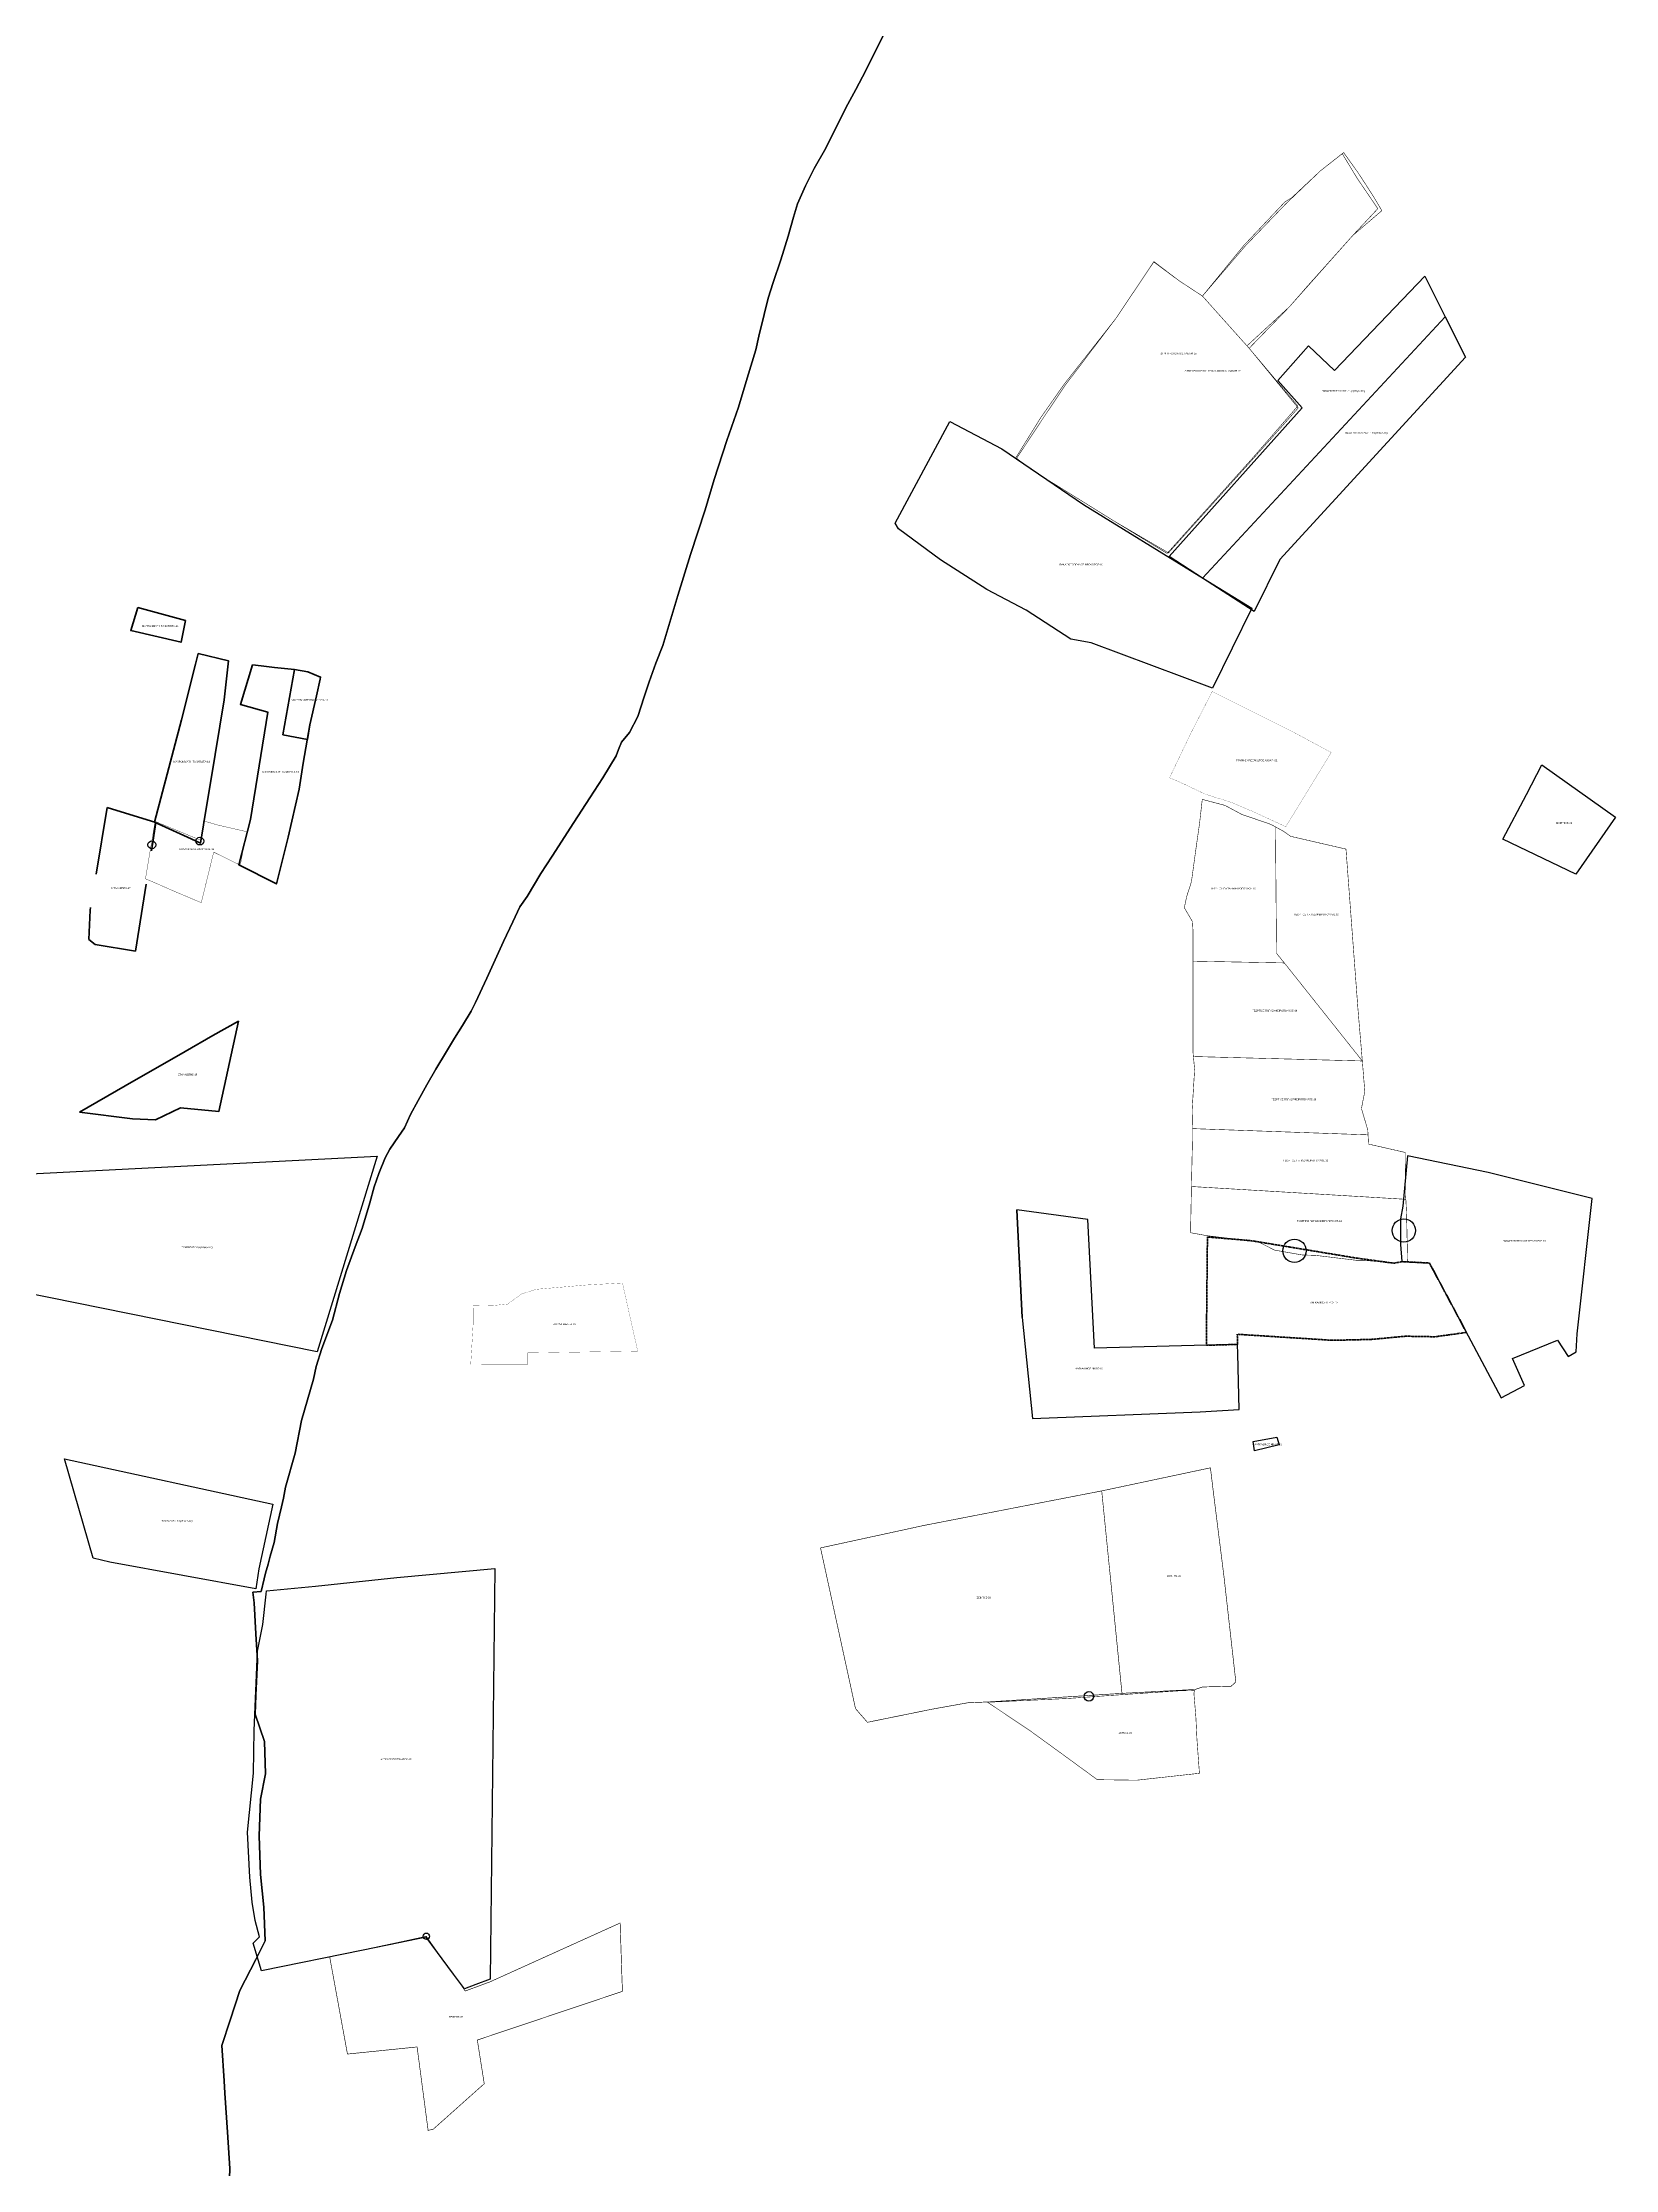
# Model space of a CAD drawing. Header units: metres. Extents: x 245125 to 394351, y 270578 to 4233311.
# Drawn here: x 266837 to 267722, y 4191525 to 4192723 of the extents above; entities that cross this region are included whole.
import ezdxf
from ezdxf.lldxf.tags import DXFTag

# ---------------------------------------------------------------- set-up
doc = ezdxf.new("R2010")
doc.units = ezdxf.units.M
doc.linetypes.add('DASHED2', pattern=[9.525, 6.35, -3.175])
doc.linetypes.add('t-orio', pattern=[0.79, 0.5, -0.12, 0.05, -0.12])
for name, color, linetype in [('ASTOTA', 7, 'Continuous'), ('topo2010', 207, 'Continuous'), ('topo2011', 23, 'Continuous'), ('topo2014', 230, 'Continuous'), ('topo2015', 137, 'Continuous'), ('topo2017', 2, 'Continuous'), ('topo2019', 6, 'Continuous'), ('topo2020', 3, 'Continuous'), ('topo2021', 4, 'Continuous'), ('topo2022', 30, 'Continuous'), ('topo2026', 192, 'Continuous')]:
    doc.layers.add(name, color=color, linetype=linetype)
doc.styles.get("Standard").update_dxf_attribs({"font": 'arial.ttf'})
tags = doc.linetypes.add('HIDDEN', pattern=[0.375, 0.25, -0.125]).pattern_tags.tags
tags[6:7] = [DXFTag(74, 4), DXFTag(75, 0), DXFTag(340, '0'), DXFTag(46, 1.0), DXFTag(50, 0.0), DXFTag(44, 0.0), DXFTag(45, 0.0)]
tags[4:5] = [DXFTag(74, 4), DXFTag(75, 0), DXFTag(340, '0'), DXFTag(46, 1.0), DXFTag(50, 0.0), DXFTag(44, 0.0), DXFTag(45, 0.0)]

msp = doc.modelspace()

# ---------------------------------------------------------------- linework, layer by layer
at = {"color": 23}
msp.add_line((267614.7, 4192591.2), (267626.1, 4192568.3), dxfattribs=at)
at = {"layer": 'ASTOTA', "color": 253, "linetype": 'HIDDEN', "ltscale": 300}
for points in [[(267311.9, 4192730.5), (267298.1, 4192703.3), (267294.4, 4192696.3), (267289.8, 4192688), (267284.1, 4192676.6), (267277.5, 4192663.2), (267271, 4192651.8), (267266.1, 4192642), (267261.5, 4192631.9), (267259.3, 4192624.3), (267256.3, 4192613.6), (267252.2, 4192600.3), (267247.9, 4192587.5), (267245.1, 4192578.7), (267242.7, 4192569.6), (267239.8, 4192557.3), (267238.1, 4192549.7), (267233.2, 4192533.6), (267228.3, 4192517.3), (267221.7, 4192498.5), (267214.6, 4192476.7), (267209.6, 4192459.6), (267201.4, 4192434.3), (267194.2, 4192411.3), (267185.7, 4192383.2), (267181.7, 4192373.2), (267178, 4192362.6), (267175.2, 4192354.3), (267171.6, 4192343.2), (267166.9, 4192334.2), (267162.5, 4192328.7), (267160.8, 4192324.5), (267159.5, 4192321.1), (267152, 4192308.7), (267144.7, 4192297.3), (267135.7, 4192283.5), (267123.5, 4192264.5), (267117.1, 4192254.7), (267109.3, 4192241.8), (267105.2, 4192235.9), (267101.3, 4192227.6), (267096.1, 4192216.5), (267091.3, 4192206.2), (267086.6, 4192195.9), (267080.2, 4192182.2), (267077.9, 4192177.3), (267072.9, 4192169.2), (267068.5, 4192162.1), (267063.9, 4192154.5), (267057.9, 4192144.6), (267052.9, 4192135.7), (267048, 4192126.9), (267043.7, 4192119.1), (267040.4, 4192111.6), (267036.9, 4192106.6), (267032, 4192099.5), (267029.4, 4192094.7), (267025.9, 4192085.9), (267023.2, 4192078.3), (267020.7, 4192069.4), (267016.5, 4192054.9), (267012.6, 4192044.5), (267007.7, 4192031.3), (267003.8, 4192018.3), (266999.7, 4192003.2), (266993.8, 4191987.2), (266990.6, 4191977.1), (266989.1, 4191970), (266982.4, 4191946.8), (266978.8, 4191928.3), (266973.3, 4191909.3), (266972.1, 4191903), (266971.1, 4191898.2), (266968.8, 4191888.7), (266966.9, 4191878.1), (266964.7, 4191870.3), (266963.5, 4191865.9), (266962.1, 4191860.7), (266961.3, 4191857.5), (266959.6, 4191850.5), (266955, 4191850), (266955.7, 4191844), (266956.7, 4191826.7), (266957.6, 4191811.5), (266956.7, 4191792.1), (266956.2, 4191781.3), (266958.8, 4191773.7), (266961.5, 4191766), (266962, 4191747.7), (266959.3, 4191733.6), (266958.5, 4191712.8), (266959.3, 4191691.1), (266961.2, 4191672.8), (266961.9, 4191653.7), (266956.6, 4191643.3), (266947.7, 4191625.8), (266942.2, 4191609.1), (266937.5, 4191594.8), (266938.7, 4191575), (266939.2, 4191568), (266940.6, 4191546.1), (266941.9, 4191525.5), (266941.6, 4191514.4)], [(266941.6, 4191514.4), (266941.9, 4191525.5), (266940.6, 4191546.1), (266939.2, 4191568), (266938.7, 4191575), (266937.5, 4191594.8), (266942.2, 4191609.1), (266947.7, 4191625.8), (266956.6, 4191643.3), (266961.9, 4191653.7), (266961.2, 4191672.8), (266959.3, 4191691.1), (266958.5, 4191712.8), (266959.3, 4191733.6), (266962, 4191747.7), (266961.5, 4191766), (266958.8, 4191773.7), (266956.2, 4191781.3), (266956.7, 4191792.1), (266957.6, 4191811.5), (266956.7, 4191826.7), (266955.7, 4191844), (266955, 4191850), (266959.6, 4191850.5), (266961.3, 4191857.5), (266962.1, 4191860.7), (266963.5, 4191865.9), (266964.7, 4191870.3), (266966.9, 4191878.1), (266968.8, 4191888.7), (266971.1, 4191898.2), (266972.1, 4191903), (266973.3, 4191909.3), (266978.8, 4191928.3), (266982.4, 4191946.8), (266989.1, 4191970), (266990.6, 4191977.1), (266993.8, 4191987.2), (266999.7, 4192003.2), (267003.8, 4192018.3), (267007.7, 4192031.3), (267012.6, 4192044.5), (267016.5, 4192054.9), (267020.7, 4192069.4), (267023.2, 4192078.3), (267025.9, 4192085.9), (267029.4, 4192094.7), (267032, 4192099.5), (267036.9, 4192106.6), (267040.4, 4192111.6), (267043.7, 4192119.1), (267048, 4192126.9), (267052.9, 4192135.7), (267057.9, 4192144.6), (267063.9, 4192154.5), (267068.5, 4192162.1), (267072.9, 4192169.2), (267077.9, 4192177.3), (267080.2, 4192182.2), (267086.6, 4192195.9), (267091.3, 4192206.2), (267096.1, 4192216.5), (267101.3, 4192227.6), (267105.2, 4192235.9), (267109.3, 4192241.8), (267117.1, 4192254.7), (267123.5, 4192264.5), (267135.7, 4192283.5), (267144.7, 4192297.3), (267152, 4192308.7), (267159.5, 4192321.1), (267160.8, 4192324.5), (267162.5, 4192328.7), (267166.9, 4192334.2), (267171.6, 4192343.2), (267175.2, 4192354.3), (267178, 4192362.6), (267181.7, 4192373.2), (267185.7, 4192383.2), (267194.2, 4192411.3), (267201.4, 4192434.3), (267209.6, 4192459.6), (267214.6, 4192476.7), (267221.7, 4192498.5), (267228.3, 4192517.3), (267233.2, 4192533.6), (267238.1, 4192549.7), (267239.8, 4192557.3), (267242.7, 4192569.6), (267245.1, 4192578.7), (267247.9, 4192587.5), (267252.2, 4192600.3), (267256.3, 4192613.6), (267259.3, 4192624.3), (267261.5, 4192631.9), (267266.1, 4192642), (267271, 4192651.8), (267277.5, 4192663.2), (267284.1, 4192676.6), (267289.8, 4192688), (267294.4, 4192696.3), (267298.1, 4192703.3), (267311.9, 4192730.5)], [(266941.6, 4191514.4), (266941.9, 4191525.5), (266940.6, 4191546.1), (266939.2, 4191568), (266938.7, 4191575), (266937.5, 4191594.8), (266942.2, 4191609.1), (266947.7, 4191625.8), (266956.6, 4191643.3), (266961.9, 4191653.7), (266961.2, 4191672.8), (266959.3, 4191691.1), (266958.5, 4191712.8), (266959.3, 4191733.6), (266962, 4191747.7), (266961.5, 4191766), (266958.8, 4191773.7), (266956.2, 4191781.3), (266956.7, 4191792.1), (266957.6, 4191811.5), (266956.7, 4191826.7), (266955.7, 4191844), (266955, 4191850), (266959.6, 4191850.5), (266961.3, 4191857.5), (266962.1, 4191860.7), (266963.5, 4191865.9), (266964.7, 4191870.3), (266966.9, 4191878.1), (266968.8, 4191888.7), (266971.1, 4191898.2), (266972.1, 4191903), (266973.3, 4191909.3), (266978.8, 4191928.3), (266982.4, 4191946.8), (266989.1, 4191970), (266990.6, 4191977.1), (266993.8, 4191987.2), (266999.7, 4192003.2), (267003.8, 4192018.3), (267007.7, 4192031.3), (267012.6, 4192044.5), (267016.5, 4192054.9), (267020.7, 4192069.4), (267023.2, 4192078.3), (267025.9, 4192085.9), (267029.4, 4192094.7), (267032, 4192099.5), (267036.9, 4192106.6), (267040.4, 4192111.6), (267043.7, 4192119.1), (267048, 4192126.9), (267052.9, 4192135.7), (267057.9, 4192144.6), (267063.9, 4192154.5), (267068.5, 4192162.1), (267072.9, 4192169.2), (267077.9, 4192177.3), (267080.2, 4192182.2), (267086.6, 4192195.9), (267091.3, 4192206.2), (267096.1, 4192216.5), (267101.3, 4192227.6), (267105.2, 4192235.9), (267109.3, 4192241.8), (267117.1, 4192254.7), (267123.5, 4192264.5), (267135.7, 4192283.5), (267144.7, 4192297.3), (267152, 4192308.7), (267159.5, 4192321.1), (267160.8, 4192324.5), (267162.5, 4192328.7), (267166.9, 4192334.2), (267171.6, 4192343.2), (267175.2, 4192354.3), (267178, 4192362.6), (267181.7, 4192373.2), (267185.7, 4192383.2), (267194.2, 4192411.3), (267201.4, 4192434.3), (267209.6, 4192459.6), (267214.6, 4192476.7), (267221.7, 4192498.5), (267228.3, 4192517.3), (267233.2, 4192533.6), (267238.1, 4192549.7), (267239.8, 4192557.3), (267242.7, 4192569.6), (267245.1, 4192578.7), (267247.9, 4192587.5), (267252.2, 4192600.3), (267256.3, 4192613.6), (267259.3, 4192624.3), (267261.5, 4192631.9), (267266.1, 4192642), (267271, 4192651.8), (267277.5, 4192663.2), (267284.1, 4192676.6), (267289.8, 4192688), (267294.4, 4192696.3), (267298.1, 4192703.3), (267311.9, 4192730.5)]]:
    msp.add_lwpolyline(points, dxfattribs=at)
at = {"layer": 'topo2010', "color": 207}
for p, q in [((266808.1, 4192084.5), (267024.9, 4192095.5)), ((267024.9, 4192095.5), (266991.2, 4191985.5)), ((266991.2, 4191985.5), (266825.3, 4192019))]:
    msp.add_line(p, q, dxfattribs=at)
at = {"layer": 'topo2011', "color": 23}
for p, q in [((267614.7, 4192591.2), (267563.8, 4192538)), ((267563.8, 4192538), (267614.7, 4192591.2)), ((267626.1, 4192568.3), (267489.5, 4192421.1)), ((267531.9, 4192532.3), (267549.2, 4192551.9)), ((267549.2, 4192551.9), (267563.8, 4192538)), ((267545.6, 4192516.9), (267531.9, 4192532.3)), ((267470.8, 4192433.2), (267545.6, 4192516.9)), ((267489.5, 4192421.1), (267470.8, 4192433.2)), ((266865.1, 4191869.3), (266848.9, 4191925.2)), ((266848.9, 4191925.2), (266966.1, 4191899.6)), ((266966.1, 4191899.6), (266958.3, 4191863.3)), ((266874.4, 4191866.9), (266865.1, 4191869.3)), ((266956.7, 4191851.9), (266874.4, 4191866.9)), ((266958.3, 4191863.3), (266956.7, 4191851.9))]:
    msp.add_line(p, q, dxfattribs=at)
msp.add_lwpolyline([(267489.5, 4192421.1), (267626.1, 4192568.3), (267637.5, 4192545.5), (267533.1, 4192431.5), (267518.6, 4192402.3), (267489.5, 4192421.1)], dxfattribs=at)
at = {"layer": 'topo2014', "color": 230, "lineweight": 40}
msp.add_lwpolyline([(266890.1, 4192404.6), (266886.2, 4192391.5), (266914.5, 4192385), (266917, 4192397.2), (266890.1, 4192404.6)], dxfattribs=at)
for points in [[(266924.1, 4192378.6), (266941.2, 4192374.6), (266938.8, 4192352.6), (266931.3, 4192306.9), (266929.1, 4192293.7), (266925.5, 4192271.9), (266920.3, 4192274.3), (266899.5, 4192283.7), (266914.7, 4192341.3), (266922.7, 4192372.7)], [(266978.3, 4192369.6), (266971.9, 4192332.9), (266985.7, 4192330.3), (266987.1, 4192338.4), (266990.8, 4192354.8), (266992.8, 4192364.1), (266993.1, 4192365.4), (266985.8, 4192368.4)]]:
    msp.add_lwpolyline(points, close=True, dxfattribs=at)
at = {"layer": 'topo2014', "color": 230, "lineweight": 40, "ltscale": 10}
msp.add_lwpolyline([(266954.8, 4192372.2), (266959.6, 4192371.7), (266967.2, 4192370.8), (266978.3, 4192369.6), (266985.8, 4192368.4), (266993.1, 4192365.4), (266992.8, 4192364.1), (266990.8, 4192354.8), (266987.1, 4192338.4), (266983.2, 4192316.8), (266981.1, 4192302.3), (266974.9, 4192275.2), (266968.2, 4192248.9), (266947.1, 4192259.6), (266953.6, 4192285.1), (266963.4, 4192345.6), (266947.9, 4192350), (266954.8, 4192372.2)], dxfattribs=at)
at = {"layer": 'topo2014', "color": 1}
for centre in [(266925.1, 4192273), (266898.1, 4192270.9)]:
    msp.add_circle(centre, 2.19, dxfattribs=at)
at = {"layer": 'topo2015', "color": 137}
msp.add_line((266883.1, 4192135.2), (266916.8, 4192154.5), dxfattribs=at)
at = {"layer": 'topo2015', "color": 137, "linetype": 'HIDDEN', "lineweight": 40}
msp.add_lwpolyline([(266857.4, 4192120.3), (266887.2, 4192116.6), (266900.2, 4192116), (266914.3, 4192122.8), (266935.7, 4192120.7), (266946.8, 4192171.6), (266932.4, 4192163.6), (266916.8, 4192154.5), (266883.1, 4192135.2), (266857.4, 4192120.3)], dxfattribs=at)
at = {"layer": 'topo2017', "color": 2, "linetype": 'DASHED2', "lineweight": 40, "ltscale": 6}
msp.add_lwpolyline([(266900.4, 4192283.4), (266873, 4192291.9), (266863.3, 4192234.2), (266862.7, 4192217.5), (266866.2, 4192214.7), (266888.9, 4192211.1), (266900.4, 4192283.4)], close=True, dxfattribs=at)
at = {"layer": 'topo2019', "color": 6, "ltscale": 2}
for points in [[(267318.4, 4192448.8), (267316.6, 4192452.1), (267347.3, 4192509.3), (267376.6, 4192493.9), (267422.6, 4192462.6), (267487.6, 4192422.4), (267517.3, 4192404.1), (267495.2, 4192359.2), (267426.8, 4192384.6), (267415.4, 4192386.7), (267390.3, 4192403), (267368.1, 4192414.6), (267342, 4192431.4), (267318.4, 4192448.8)], [(267532.6, 4191933.1), (267518.8, 4191929.7), (267518, 4191935), (267531.3, 4191937.4), (267532.6, 4191933.1)]]:
    msp.add_lwpolyline(points, dxfattribs=at)
for points in [[(267658.6, 4192274.1), (267671.9, 4192299.2), (267680.5, 4192315.9), (267722, 4192286.4), (267699.7, 4192254.4)], [(267657.7, 4191959.5), (267670.8, 4191966.4), (267664, 4191981.7), (267689.3, 4191991.9), (267695.3, 4191982.8), (267699.8, 4191985.5), (267700.4, 4191995.5), (267708.9, 4192071.7), (267650.4, 4192086.3), (267605, 4192095.7), (267602.3, 4192067.5), (267601, 4192060.3), (267600.9, 4192045.8), (267601.8, 4192036.2), (267617.3, 4192035.4)], [(267385.1, 4192065.4), (267388.1, 4192004.7), (267393.9, 4191947.8), (267488.2, 4191951.7), (267510.1, 4191952.9), (267509.5, 4191984.2), (267509.3, 4191989.6), (267509.3, 4191989.6), (267491.7, 4191989.1), (267491.7, 4191989.1), (267428.7, 4191987.4), (267425, 4192059.9), (267385.1, 4192065.4), (267388.1, 4192004.7)], [(266962.6, 4191850.9), (266990.3, 4191853.5), (267036, 4191858.4), (267091.2, 4191863.4), (267088.6, 4191632.2), (267080.4, 4191629.2), (267074, 4191626.8), (267067.9, 4191634.9), (267052.5, 4191655.8), (267037.1, 4191652.7), (267017, 4191648.5), (266959.8, 4191636.8), (266955.2, 4191652.5), (266958.6, 4191656), (266956.3, 4191665.2), (266954.6, 4191675.6), (266953.3, 4191689.6), (266951.9, 4191715), (266955.3, 4191748.2), (266955.6, 4191772.1), (266957.6, 4191816.8), (266960.5, 4191831.9), (266962.4, 4191848.9)]]:
    msp.add_lwpolyline(points, close=True, dxfattribs=at)
at = {"layer": 'topo2019', "color": 6, "const_width": 0.3}
for points in [[(267489.4, 4192296.5), (267502.2, 4192293.1), (267511.7, 4192288), (267528.1, 4192282.4), (267530.6, 4192281), (267531.2, 4192209.8), (267535.6, 4192204.4), (267484.2, 4192205.4), (267484.2, 4192222.1), (267483.9, 4192227.6), (267479.3, 4192235.5), (267480.6, 4192241.7), (267483.3, 4192250.1), (267485.4, 4192265.5), (267487.9, 4192283.2)], [(267530.6, 4192281), (267535.2, 4192278.5), (267539.1, 4192275.7), (267556.4, 4192271.7), (267570.3, 4192268.5), (267577, 4192178.9), (267579.5, 4192149.2), (267535.6, 4192204.4), (267531.2, 4192209.8)], [(267579.5, 4192149.2), (267484.4, 4192151.7), (267484.2, 4192153.8), (267484.2, 4192205.4), (267535.6, 4192204.4)], [(267579.5, 4192149.2), (267580.9, 4192132.1), (267579, 4192122.4), (267582.6, 4192110.3), (267582.7, 4192107.6), (267483.9, 4192111.1), (267483.7, 4192121.6), (267485.1, 4192144.5), (267484.4, 4192151.7)], [(267582.7, 4192107.6), (267583, 4192102.4), (267603.6, 4192097.7), (267603.8, 4192074), (267604, 4192071.3), (267483.3, 4192078.5), (267483.9, 4192105.7), (267483.9, 4192111.1)], [(267604, 4192071.3), (267604.4, 4192063.3), (267605, 4192036.3), (267596.1, 4192035.5), (267580.9, 4192036.9), (267576.6, 4192036.9), (267553.4, 4192039.7), (267545.4, 4192040), (267530.1, 4192042.7), (267520.8, 4192047.4), (267492.1, 4192050.8), (267482.8, 4192052.5), (267483.3, 4192078.5)]]:
    msp.add_lwpolyline(points, close=True, dxfattribs=at)
at = {"layer": 'topo2019', "color": 6, "ltscale": 3, "const_width": 0.19}
msp.add_lwpolyline([(266927.1, 4192284.4), (266931.6, 4192283.1), (266934.6, 4192282.2), (266951.4, 4192278.3), (266947.9, 4192259.4), (266932.9, 4192266.8), (266926.3, 4192239.9), (266925.9, 4192238.3), (266910.4, 4192244.9), (266894.5, 4192251.8), (266899.9, 4192284.1), (266920.7, 4192275.5), (266925.6, 4192273.5)], close=True, dxfattribs=at)
at = {"layer": 'topo2019', "color": 6, "linetype": 't-orio', "lineweight": 70}
msp.add_lwpolyline([(267491.7, 4191989.1), (267492.3, 4192050.1), (267517, 4192048), (267576.2, 4192038.2), (267597.3, 4192035.3), (267601.8, 4192036.2), (267617.3, 4192035.4), (267638.1, 4191996.4), (267636.3, 4191996.1), (267620.5, 4191993.9), (267604, 4191994.2), (267584.3, 4191992.4), (267562.7, 4191991.9), (267509.1, 4191995.3), (267509.3, 4191989.6)], close=True, dxfattribs=at)
at = {"layer": 'topo2019', "color": 6, "lineweight": 70, "ltscale": 10, "const_width": 0.1}
msp.add_lwpolyline([(267163, 4192024.2), (267142.1, 4192023), (267114.3, 4192020.6), (267106.2, 4192018), (267098.4, 4192012.3), (267090, 4192011.5), (267078.9, 4192011.3), (267079, 4192001.9), (267077.6, 4191978.4), (267109.7, 4191978.5), (267109.7, 4191984.8), (267171.6, 4191985.8)], close=True, dxfattribs=at)
at = {"layer": 'topo2019', "color": 1}
for centre in [(267602.9, 4192053.7), (267541.3, 4192042.3)]:
    msp.add_circle(centre, 6.56, dxfattribs=at)
at = {"layer": 'topo2020', "color": 3, "ltscale": 15, "const_width": 0.35}
msp.add_lwpolyline([(267274.5, 4191875), (267321, 4191885.1), (267332.4, 4191887.6), (267432.8, 4191907.1), (267494, 4191920.1), (267495.7, 4191905.9), (267501.6, 4191859), (267508.3, 4191799.5), (267505.6, 4191797.1), (267489.5, 4191796.7), (267485.3, 4191795.3), (267444.2, 4191793.1), (267434.6, 4191792.5), (267369.4, 4191788.3), (267357.4, 4191787.8), (267337.3, 4191784.2), (267300.9, 4191776.8), (267294.2, 4191784.5)], close=True, dxfattribs=at)
at = {"layer": 'topo2020', "color": 3, "lineweight": 30, "ltscale": 15, "const_width": 0.35}
msp.add_lwpolyline([(267432.8, 4191907.1), (267494, 4191920.1), (267495.7, 4191905.9), (267501.6, 4191859), (267508.3, 4191799.5), (267505.6, 4191797.1), (267489.5, 4191796.7), (267485.3, 4191795.3), (267444.2, 4191793.1)], close=True, dxfattribs=at)
at = {"layer": 'topo2020', "color": 3, "ltscale": 12, "const_width": 0.35}
msp.add_lwpolyline([(266998.2, 4191644.7), (267037.9, 4191653.1), (267052.6, 4191656.3), (267074.5, 4191625.5), (267088.3, 4191630.6), (267161.7, 4191663.8), (267162.7, 4191633.3), (267163, 4191625.3), (267081.3, 4191597.9), (267085.2, 4191573.3), (267085.2, 4191573.3), (267056.5, 4191547.7), (267053.6, 4191547), (267047.4, 4191594), (267008.2, 4191590)], close=True, dxfattribs=at)
at = {"layer": 'topo2020', "color": 1}
msp.add_circle((267052.6, 4191656.3), 1.83, dxfattribs=at)
at = {"layer": 'topo2021', "color": 4, "ltscale": 3, "const_width": 0.3}
msp.add_lwpolyline([(267368.5, 4191788.1), (267383.7, 4191788.8), (267413.4, 4191790.2), (267446, 4191792.5), (267477.4, 4191794.6), (267485, 4191794.8), (267484.7, 4191793), (267485.8, 4191779.7), (267486.4, 4191767.3), (267487.8, 4191748.1), (267452.5, 4191744.2), (267430.3, 4191744.5), (267410.6, 4191758.9), (267392.4, 4191772.1)], close=True, dxfattribs=at)
at = {"layer": 'topo2021', "color": 1}
msp.add_circle((267425.6, 4191791.4), 2.68, dxfattribs=at)
at = {"layer": 'topo2022', "color": 30, "linetype": 't-orio', "ltscale": 45, "const_width": 0.3}
msp.add_lwpolyline([(267569, 4192660.7), (267577.3, 4192649.1), (267585.3, 4192636.7), (267587.9, 4192632.4), (267590.5, 4192628), (267574.1, 4192614), (267548.7, 4192585.6), (267538.5, 4192573.9), (267514.6, 4192551.9), (267543.2, 4192518), (267518.1, 4192489.1), (267469.6, 4192435), (267440.1, 4192453), (267392.5, 4192482.6), (267384.4, 4192488.8), (267398.5, 4192511.5), (267411.6, 4192530.2), (267440.7, 4192567.2), (267462.1, 4192599.1), (267476.4, 4192588.5), (267489.5, 4192579.9), (267512.8, 4192608.4), (267535.9, 4192632.9), (267539.8, 4192635.3), (267555.9, 4192650.4)], close=True, dxfattribs=at)
at = {"layer": 'topo2022', "color": 30, "linetype": 't-orio', "ltscale": 25, "const_width": 0.1}
msp.add_lwpolyline([(267495, 4192357.2), (267539.7, 4192334.9), (267562, 4192322.9), (267536.4, 4192281.1), (267517.8, 4192289.7), (267505.5, 4192294.9), (267491.1, 4192299.4), (267479.2, 4192305.1), (267471, 4192308.7), (267482.9, 4192333.6)], close=True, dxfattribs=at)
at = {"layer": 'topo2026', "linetype": 't-orio', "ltscale": 40, "const_width": 0.3}
msp.add_lwpolyline([(267515.8, 4192550.5), (267513.1, 4192553.5), (267489.5, 4192579.9), (267513.6, 4192608.1), (267536.4, 4192631.8), (267555.9, 4192650.4), (267568.2, 4192660.1), (267576.6, 4192646.2), (267584.1, 4192635.2), (267586, 4192632.4), (267588.2, 4192629.1), (267574.1, 4192614), (267538.5, 4192573.9)], close=True, dxfattribs=at)
at = {"layer": 'topo2026', "linetype": 't-orio', "ltscale": 45, "const_width": 0.3}
msp.add_lwpolyline([(267515.8, 4192550.5), (267543.4, 4192516.9), (267518.4, 4192488.7), (267470.4, 4192435.3), (267440.1, 4192453), (267392.5, 4192482.6), (267384.9, 4192488.6), (267399.6, 4192510.8), (267412.1, 4192529.5), (267440.7, 4192567.2), (267462.2, 4192599.3), (267476.4, 4192588.5), (267489.5, 4192579.9), (267513.1, 4192553.5)], close=True, dxfattribs=at)

# ---------------------------------------------------------------- texts
at = {"layer": 'topo2010', "color": 207, "lineweight": 80, "ltscale": 20, "insert": (266914.8, 4192044.8), "char_height": 1, "width": 16.201, "attachment_point": 1}
msp.add_mtext('ΤΖΑΒΑΡΑΣ-10(ορθογωνιες)', dxfattribs=at)
at = {"layer": 'topo2011', "color": 23, "lineweight": 80, "ltscale": 20, "char_height": 1, "attachment_point": 1}
for s, insert, width in [('ΠΑΝΑΓΙΩΤΟΠΟΥΛΟΣ -11(oρθογωνιες)', (267556.6, 4192527), 42.04), ('ΠΑΝΑΓΙΩΤΟΠΟΥΛΟΣ -11(oρθογωνιες)', (267569.2, 4192503.4), 47.631), ('ΤΖΑΒΑΡΑΣ-11(ορθογωνιες)', (266903.6, 4191890.7), 11.427)]:
    msp.add_mtext(s, dxfattribs=dict(at, insert=insert, width=width))
at = {"layer": 'topo2014', "color": 230, "lineweight": 80, "ltscale": 20, "char_height": 1, "attachment_point": 1}
for insert, width in [((266892.6, 4192394.6), 27.729), ((266976.6, 4192353), 22.439), ((266910.3, 4192318.2), 29.771), ((266960.4, 4192312.5), 31.397)]:
    msp.add_mtext('ΜΑΥΡΟΜΜΑΤΗ ΠΑΝΑΓΙΩΤΑ-14', dxfattribs=dict(at, insert=insert, width=width))
at = {"layer": 'topo2015', "color": 137, "insert": (266912.9, 4192142), "char_height": 1, "width": 11.874, "attachment_point": 1}
msp.add_mtext('ΣΤΑΥΛΙΩΤΗΣ-15', dxfattribs=at)
at = {"layer": 'topo2017', "color": 2, "insert": (266875.4, 4192247.1), "char_height": 1, "width": 17.175, "attachment_point": 1}
msp.add_mtext('ΝΤΑΛΑΜΑΡΑ-17', dxfattribs=at)
at = {"layer": 'topo2019', "color": 6, "lineweight": 80, "ltscale": 20, "char_height": 1, "attachment_point": 1}
for s, insert, width in [('ΠΑΝΑΓΙΩΤΟΠΟΥΛΟΣ ΘΕΟΔΩΡΟΣ-19', (267409, 4192429.2), 26.509), ('MAΡΙΤΣΑΣ-19', (267688.6, 4192283.7), 5.668), ('ΝΤΑΛΑΜΑΡΑΣ ΔΙΟΝΥΣΙΟΣ-19', (266913.7, 4192269), 27.471), ('ΓΕΩΡΓΙΟΣ ΠΑΠΑΖΑΦΕΙΡΟΠΟΥΛΟΣ-19', (267494.2, 4192246.8), 50.387), ('ΓΕΩΡΓΙΟΣ ΠΑΠΑΖΑΦΕΙΡΟΠΟΥΛΟΣ-19', (267541.1, 4192232.2), 47.897), ('ΓΕΩΡΓΙΟΣ ΠΑΠΑΖΑΦΕΙΡΟΠΟΥΛΟΣ-19', (267517.6, 4192178), 35.305), ('ΓΕΩΡΓΙΟΣ ΠΑΠΑΖΑΦΕΙΡΟΠΟΥΛΟΣ-19', (267528.3, 4192128.1), 25.883), ('ΓΕΩΡΓΙΟΣ ΠΑΠΑΖΑΦΕΙΡΟΠΟΥΛΟΣ-19', (267535.1, 4192093.7), 30.544), ('ΓΕΩΡΓΙΟΣ ΠΑΠΑΖΑΦΕΙΡΟΠΟΥΛΟΣ-19', (267542.7, 4192059.6), 25.71), ('ΠΑΝΑΓΙΩΤΟΠΟΥΛΟΣ ΘΕΟΔΩΡΟΣ-19', (267658.5, 4192048.4), 36.424), ('ΛΑΓΚAΔΙΝΟΣ ΝΙΚΟΣ-19', (267550.2, 4192013.7), 36.531), ('ΣΙΟΥΛΑ ΘΑΛΕΙΑ-19', (267123.9, 4192001.5), 23.872), ('ΛΑΓΚAΔΙΝΟΣ ΝΙΚΟΣ-19', (267418, 4191976.5), 35.887), ('ΛΑΓΚAΔΙΝΟΣ ΝΙΚΟΣ-19', (267518.8, 4191933.8), 15.378), ('ΑΓΓΕΛΟΣ ΡΟΖΟΝΑΤΟΣ-19', (267026.9, 4191756.5), 25.001)]:
    msp.add_mtext(s, dxfattribs=dict(at, insert=insert, width=width))
at = {"layer": 'topo2020', "color": 3, "ltscale": 3, "char_height": 1, "width": 4.974, "attachment_point": 1}
for insert in [(267469.5, 4191859.8), (267362.4, 4191847.5), (267065.3, 4191611.4)]:
    msp.add_mtext('ΣΕΙΝΤΗΣ-20', dxfattribs=dict(at, insert=insert))
at = {"layer": 'topo2021', "color": 4, "ltscale": 3, "insert": (267442.3, 4191771.4), "char_height": 1, "width": 4.974, "attachment_point": 1}
msp.add_mtext('ΖΕΡΒΑΣ-21', dxfattribs=at)
at = {"layer": 'topo2022', "color": 30, "char_height": 1, "attachment_point": 1}
for s, insert, width in [('ΔΗΜΗΤΡΟΠΟΥΛΟΣ ΚΩΝΣΤΑΝΤΙΝΟΣ ΧΑΒΑΡΙ-22', (267479.5, 4192538.3), 31.574), ('ΡΟΥΝΗΣ ΑΛΕΞΑΝΔΡΟΣ ΧΑΒΑΡΙ-22', (267508.5, 4192319), 29.021)]:
    msp.add_mtext(s, dxfattribs=dict(at, insert=insert, width=width))
at = {"layer": 'topo2026', "insert": (267465.9, 4192548.1), "char_height": 1, "width": 31.574, "attachment_point": 1}
msp.add_mtext('ΔΗΜΗΤΡΟΠΟΥΛΟΣ ΧΑΒΑΡΙ-26', dxfattribs=at)

doc.saveas('drawing.dxf')
